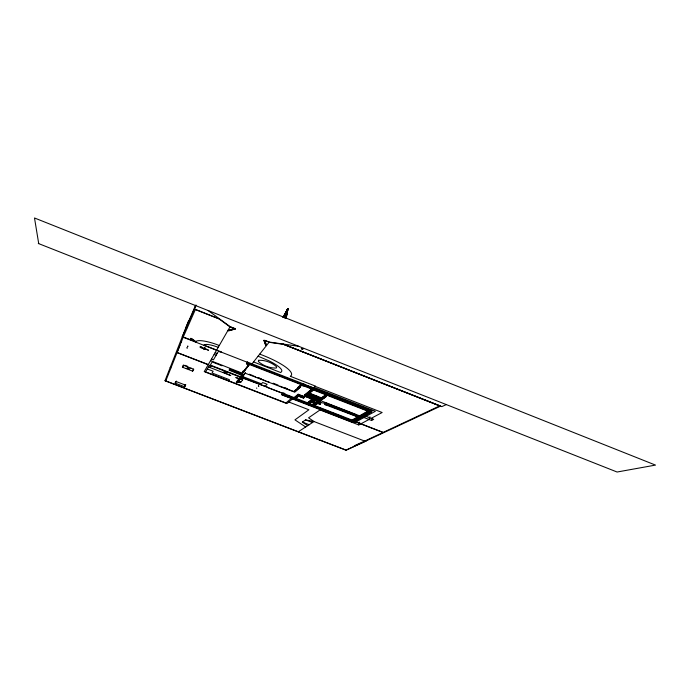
<?xml version="1.0" encoding="UTF-8"?>
<svg xmlns="http://www.w3.org/2000/svg" width="690" height="690" viewBox="0 0 690 690"><rect width="100%" height="100%" fill="white"/><g stroke="black" fill="none" stroke-linecap="round" stroke-linejoin="round"><path stroke-width="1.03" d="M286.221 318.332L287.963 308.844L286.022 318.219M285.971 318.28L287.825 308.792L283.754 317.409L287.79 308.784L286.721 314.114L287.764 308.784L283.357 317.348M285.746 318.211L287.989 308.861L284.987 318.012L287.903 308.81L284.522 317.823M285.41 318.012L287.937 308.827L285.436 318.03M224.535 371.462L224.069 371.125L224.535 371.47M183.161 337.238L177.037 352.633L208.208 364.725M363.984 417.519L362.302 416.863L371.548 420.469L372.16 418.649M369.944 416.76L369.029 419.486L360.974 423.764M284.616 393.421L283.228 392.877L282.02 394.887L352.935 422.366L371.505 412.103L371.988 410.671L311.777 387.47M325.792 404.314L326.034 403.633L325.413 403.21L324.93 404.59L326.767 404.892L326.31 404.452L359.085 417.183L359.55 415.803L368.564 410.723M188.577 320.772L164.996 380.759L346.104 450.242L440.651 406.082L439.668 405.918L364.682 441.074L314.01 421.538L308.568 417.812L320.039 409.929L358.765 424.937L359.706 422.177M363.061 416.769L363.527 415.38M358.36 416.475L352.029 420.038L351.572 421.383L358.8 417.346L324.93 404.59M327.629 395.042L327.026 394.99M326.06 404.625L326.793 403.064L326.31 404.452M326.189 404.538L326.672 403.15M359.085 417.183L368.986 411.645L313.527 390.023L308.189 394.275L320.945 399.234L321.437 397.837L325.119 395.129L326.215 395.551L325.714 396.974L321.281 400.2L320.203 399.777L320.695 399.415L307.956 394.464L305.549 396.379L318.15 401.278L319.125 399.536L320.186 399.95L319.22 401.692L319.927 401.968L320.169 400.761M318.254 402.046L316.917 401.528L316.434 402.9L317.771 403.417L318.254 402.046L320.065 402.348L320.695 402.77L320.212 404.142L317.409 403.676L316.08 404.642L315.028 404.237L315.477 403.909M318.15 401.278L319.125 399.536M319.22 401.692L320.186 399.95M319.798 402.054L320.289 400.674M320.212 404.142L319.591 403.719L320.065 402.348M319.901 403.926L320.384 402.555L325.723 403.426L325.171 403.892L327.008 404.193M320.945 399.234L324.619 396.543L325.119 395.129M325.171 396.759L325.671 395.336M326.474 394.775L326.836 394.378M311.561 399.45L310.845 400.994L311.561 399.45L313.113 400.053L312.63 401.425L311.371 402.054L315.718 403.736L316.917 401.528M316.676 401.709L315.908 403.202L311.535 401.589L315.96 403.038L316.719 402.486M312.122 401.494L313.113 400.053M312.397 401.597L312.88 400.226M313.269 404.513L312.354 406.186L313.269 404.513L314.312 404.918L313.389 406.582M312.794 405.858L351.728 420.935L358.05 417.381L351.753 420.857L313.579 406.056L314.312 404.918M315.192 403.779L315.727 403.21M315.666 403.374L315.218 403.702M315.718 403.736L316.96 401.813M316.08 404.642L316.555 403.279M319.41 401.149L319.893 400.795L318.314 400.812L305.713 395.913L307.404 394.395M311.733 388.203L311.259 388.591L311.82 387.953L371.746 411.369M311.259 388.936L311.871 387.392L303.781 384.347M311.449 388.772L312.07 387.245M311.328 399.622L307.516 402.77L307.041 404.124L311.061 401.08M312.958 389.272L313.467 387.832L315.554 386.141L290.274 376.274A36.932 8.53 20.3 0 0 259.716 354.117M298.382 431.733L314.01 421.538M302.824 385.279L303.307 383.873M303.264 385.469L303.721 385.072M303.255 385.814L303.876 384.27L311.958 387.34M240.456 376.766L241.586 375.317L243.104 375.878L245.217 373.212L293.871 391.842L301.427 385.305L303.091 385.952L303.548 385.563L304.066 384.123L247.279 362.009L246.968 362.423M294.69 399.338L298.485 396.198L303.522 398.156L304.238 396.603L298.132 394.231L294.13 397.587L293.647 398.932L282.02 394.887M319.927 401.968L304.255 396.146L304.747 394.766L312.104 388.815M303.522 398.156L304.238 396.603M294.121 391.144L300.115 386.046M292.267 398.078L292.5 397.414L293.75 397.897M294.803 391.929L300.754 386.15L300.417 387.09L294.803 391.929L279.743 386.072M311.009 400.536L307.197 403.667L294.854 398.88L307.283 403.434L311.242 400.355M299.253 387.185L299.762 385.762L297.45 387.78M293.647 398.932L297.649 395.603L298.132 394.231M284.884 395.534L285.375 394.188M282.201 394.723L282.684 393.378L267.608 387.538M282.382 394.559L282.865 393.214L294.13 397.587M287.842 308.887L284.901 314.588M204.214 348.027L203.886 349.571L204.895 347.234M266.504 345.518L265.762 345.285L263.925 340.282L265.728 345.362L266.478 345.595L264.788 340.299L269.238 342.05L298.718 346.302M251.488 365.303L252.023 363.863L269.109 342.214M439.668 405.918L283.65 344.396L269.419 342.344L264.658 340.463L266.478 345.595M242.035 375.464L229.227 370.168L229.494 369.797L241.655 374.515L242.923 371.125M241.655 374.515L249.133 364.915L246.425 363.863L247.124 362.216L221.3 352.142M246.425 363.863L247.279 362.009M243.104 375.878L243.613 374.515M229.227 370.168L230.012 368.417L229.744 368.805M227.959 330.45L234.557 328.613L235.247 328.949L228.735 330.752L227.959 330.45L232.487 329.234M228.735 330.752L235.247 328.949M230.555 329.751L234.669 328.431L230.132 326.646L208.156 310.543M219.524 318.97L194.399 308.973L182.324 336.668L196.529 342.024L191.475 338.497L190.733 338.376L195.762 342.154L196.133 341.326A22.485 5.123 20.8 0 1 216.505 344.431L219.265 345.509M175.338 382.683L175.157 383.14L184.687 386.797L184.868 386.34M204.206 348.623L204.456 348.096M204.456 348.743L208.544 350.253L204.671 348.312M186.507 368.426L187.033 368.564L186.283 368.288M187.076 368.607L187.577 368.624M187.378 368.046L187.723 368.193M188.724 368.969L188.534 368.684M187.758 368.262L188.508 368.244M189.258 369.124L189.069 369.09M189.474 369.279L188.931 369.133M175.639 382.734L175.467 383.192L176.39 381.096M165.695 381.156L179.978 345.233M194.399 308.973L195.977 304.971M181.047 342.525L181.625 341.067M195.788 305.661L194.382 309.189L219.135 318.953L229.718 326.706L234.557 328.613M284.073 317.676L287.859 308.801M195.425 305.67L185.86 327.681L186.774 328.043M183.247 337.031L195.356 309.577M175.157 383.14L175.924 381.449L185.541 385.141L185.722 384.675L184.687 386.797M182.695 367.304L183.583 365.372M284.884 314.571L287.756 308.835L283.219 317.271M203.99 345.362L204.067 345.155A13.49 3.071 20.8 0 1 218.213 347.329M192.432 371.065L193.407 369.167M283.159 317.184L287.764 308.784L283.004 317.271M230.029 326.827L204.231 371.625L286.928 403.607L292.043 399.329M222.24 365.407L221.99 365.795L212.166 361.974L210.347 365.088L267.798 387.366L241.233 377.534L237.334 382.476L236.299 382.079L240.18 377.12L209.484 365.217L205.603 371.867L285.962 402.943L290.809 398.846L291.879 399.467M224.88 373.299L226.027 371.634M227.079 372.048L226.07 373.506L230.779 375.584L208.475 366.942M228.649 380.777L229.434 379.716L212.046 372.988L213.132 371.229L207.293 368.969M246.701 363.13L247.02 362.716L303.816 384.83M246.606 363.38L246.951 362.888M249.047 364.286L242.173 373.143L210.554 360.646M248.788 364.984L241.923 373.816L229.753 369.09L229.399 369.711L231.435 370.409M249.349 364.355L241.828 374.058L229.666 369.331M235.937 383.399L236.817 382.277M241.517 377.171L242.656 375.731M243.277 375.42L245.39 372.747L243.311 375.343L242.207 375.006M241.388 377.594L242.733 379.785L240.827 382.148L237.377 382.415M237.334 382.476L241.371 377.62M256.464 388.03L256.809 388.263M266.909 381.354L269.16 382.088M265.124 386.331L267.116 384.252L262.657 382.519L261.458 383.812L242.173 376.335M282.27 394.197L293.897 398.242L297.899 394.904L303.772 397.457M282.21 394.352L293.837 398.397L297.813 395.146L303.945 397.431M282.184 394.43L293.811 398.475M294.889 391.687L300.504 386.849M187.559 346.233L188.085 346.277L187.62 346.277M303.6 384.52L304.066 384.123M296.691 396.724L298.218 395.456M294.854 398.88L298.649 395.741L303.686 397.69M311.285 388.505L311.768 388.116L371.669 411.62L353.332 421.719M312.76 387.556L312.285 388.962M304.506 395.439L312.613 389.022M304.419 395.68L312.587 389.108M304.255 396.146L312.415 389.591L311.087 389.074L311.561 388.686L371.505 412.103M310.733 391.73L308.439 393.559L321.195 398.527L324.878 395.819L325.973 396.25L321.445 399.726L325.887 396.491L324.818 395.982L321.135 398.682L308.387 393.723L321.109 398.768L324.792 396.069M312.26 390.514L313.786 389.289M305.748 395.836L307.317 394.637M309.146 393.11L313.7 389.54M303.911 397.518L298.684 395.655L294.88 398.803L307.223 403.59M312.605 400.122L311.854 400.683L316.193 402.373M309.086 403.262L310.621 402.106M309.801 402.839L311.302 401.761M311.535 401.589L312.277 401.028L315.96 402.546M312.639 400.899L311.087 400.295L312.82 400.881M308.076 404.521L311.138 402.227L316.27 404.107L317.572 403.219M318.34 400.735L319.867 400.873L319.384 401.226M312.544 405.651L308.266 403.995L313.993 405.815L313.579 406.056M321.471 399.648L325.913 396.414M319.841 401.675L318.633 400.925M326.499 403.9L359.24 416.717L369.228 410.912L359.318 416.475L326.56 403.745M326.474 403.986L326.931 404.426L325.404 404.34M307.706 425.661L302.367 422.073L305.532 419.899L313.985 421.555M188.637 368.408L187.559 367.977M358.136 417.148L351.805 420.702L313.631 405.901L314.079 405.573L313.036 405.177L308.318 403.84M359.266 416.639L369.176 411.076M353.384 421.564L357.739 419.149M359.473 418.183L361.215 417.217M363.302 416.061L365.174 415.018M367.054 413.974L368.934 412.93M355.842 421.978L355.195 422.34L353.194 421.564M356.066 421.857L375.36 411.274L314.054 387.357M358.765 424.937L360.749 423.884M371.168 418.347L382.156 412.508L315.252 386.383M371.548 420.469L373.704 419.339L364.38 415.708M446.309 404.582L441.824 406.634L283.133 344.051M354.22 445.792L364.682 441.074M345.819 450.139L365.924 441.152L365.165 440.85L365.924 441.152M191.449 368.417L190.785 368.167M317.892 402.313L320.695 402.77M317.961 402.882L320.376 403.676L318.504 403.374M318.53 403.288L320.402 403.598M326.62 404.616L328.38 404.901L326.594 404.694M317.771 403.417L319.591 403.719M188.499 368.149L188.18 368.374M189.276 369.271L188.819 369.055M263.899 340.36L264.658 340.463M215.125 352.728L217.178 353.461M258.069 356.195L269.065 360.853A26.677 6.158 20.3 0 1 281.623 369.952L281.899 371.03L280.787 372.565L253.549 361.931M165.048 380.621L346.294 450.147M184.756 365.252L187.706 366.39M170.163 367.606L170.913 367.882M305.532 419.899L312.441 422.565M302.367 422.073L309.18 424.695M298.977 394.827L304.014 396.785M317.935 402.96L316.443 402.373L320.453 403.443M297.649 395.603L303.747 397.975M311.078 400.821L312.63 401.425M234.402 371.651L240.396 373.98M296.122 398.354L307.516 402.77M308.551 403.176L312.829 404.832M313.864 405.237L352.029 420.038M267.677 387.461L282.745 393.3M177.106 352.452L208.302 364.553M354.427 421.228L383.39 432.457M288.756 395.965L291.568 397.052M309.75 404.099L321.738 408.756M322.73 409.136L328.664 411.438M331.631 412.594L341.524 416.424M354.212 421.349L383.148 432.57M287.583 396.258L290.395 397.345M287.523 396.414L290.335 397.5M294.457 399.105L297.459 400.269M308.456 404.53L311.457 405.694M323.438 410.334L327.388 411.87M333.33 414.173L336.297 415.32M342.231 417.623L349.157 420.305M294.423 399.174L352.09 421.53M240.198 378.845L242.733 379.785M239.068 378.543L235.773 377.525L238.913 378.741M238.343 381.19L240.853 382.122M288.834 402.011L308.896 409.782L294.958 419.856L305.653 426.998M204.076 345.155L221.43 351.926L221.171 352.366L218.445 351.296L213.443 359.809L211.476 359.041M182.246 336.875L216.539 350.261M319.056 390.549L322.066 391.722M328.19 394.111L332.123 395.646M335.064 396.793L338.997 398.328M341.947 399.476L346.863 401.39M350.796 402.926L355.704 404.84M357.67 405.608L364.553 408.29M366.519 409.058L369.469 410.214M246.925 362.966L311.57 388.16M303.479 385.287L311.483 388.401M313.726 389.453L316.736 390.635M354.427 405.323L357.377 406.479M361.31 408.014L364.26 409.161M246.744 363.449L303.548 385.563M303.307 385.77L311.311 388.884M200.428 346.613L202.265 347.329M203.93 348.485L204.568 348.735M324.619 396.543L325.714 396.974M214.133 354.427L216.143 355.212M308.689 392.877L321.437 397.837M309.43 393.447L317.262 396.491M313.019 395.896L320.859 398.949M306.041 394.999L318.642 399.889M319.703 400.304L359.55 415.803M304.747 394.766L318.237 400.01M328.673 404.064L355.315 414.423M305.799 395.672L318.401 400.571L318.884 400.217L320.169 401.261M273.128 383.183L278.122 385.106M284.09 387.444L287.083 388.591M249.349 374.196L252.29 375.334M258.181 377.628L261.122 378.767M315.054 399.726L317.943 400.847M326.249 404.073L326.957 404.349M329.372 405.289L332.33 406.436M336.28 407.971L339.238 409.127M345.164 411.43L348.122 412.577M354.048 414.88L357.006 416.027M308.275 397.181L317.918 400.925M329.346 405.366L332.304 406.522M334.279 407.29L339.213 409.204M343.163 410.74L348.096 412.655M351.055 413.81L356.98 416.113M252.807 375.731L255.714 376.861M257.655 377.611L265.986 381.001M227.985 330.372L228.761 330.674M204.499 348.648C194.796 343.81 203.239 350.641 204.835 347.726M38.278 243.458L617.093 472.02L655.5 465.095L34.5 217.98L38.718 243.639M440.651 406.082L283.65 344.396M234.531 328.69L235.221 329.027M187.827 368.244L187.352 367.873M190.733 338.376L195.848 341.938M184.609 386.184L184.437 386.642L185.438 384.572L184.609 386.184M183.299 365.191L182.393 367.184L192.743 371.186L193.752 369.228L183.299 365.191M209.924 367.115L210.355 367.399L209.933 367.149M210.64 365.916L211.123 366.097L210.631 365.924M223.845 372.479L223.129 372.367L223.845 372.479M258.396 385.934L258.81 386.098L258.396 385.934M301.703 348.433L301.237 348.924L302.617 349.476L303.091 348.985L301.703 348.433M258.629 360.301L258.327 361.474C263.097 365.717 269.954 368.305 276.345 368.02L276.724 366.882C271.981 362.586 265.038 359.964 258.629 360.301M186.93 347.881L187.439 347.958L186.956 347.872"/></g></svg>
